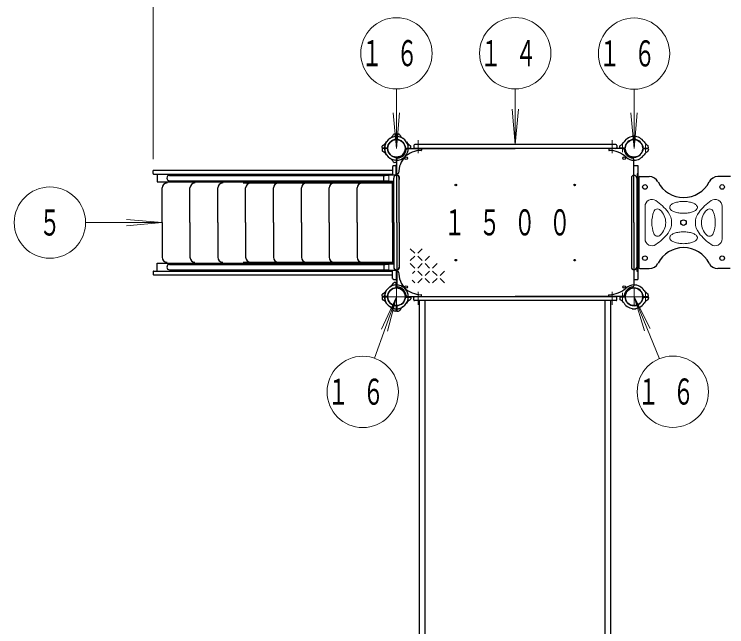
# Model space of a CAD drawing. Units: millimetres on the paper, scale 1:60. Extents: x -385 to 0, y -594 to 267.
# Drawn here: x -345.6 to -285.6, y 152.1 to 203.7 of the extents above; entities that cross this region are included whole.
import ezdxf
from ezdxf.enums import TextEntityAlignment as Align

# ---------------------------------------------------------------- set-up
doc = ezdxf.new("R2010")
doc.units = ezdxf.units.MM
doc.linetypes.add('USER1', pattern=[4.5, 2.5, -2])
doc.linetypes.add('USER2', pattern=[6, 3, -1, 1, -1])
doc.layers.add('LY_1', color=7, linetype='Continuous', lineweight=25)
doc.styles.add('ＭＳ ゴシック', font='')
doc.styles.get('ＭＳ ゴシック').set_extended_font_data('MS Gothic')

msp = doc.modelspace()

# ---------------------------------------------------------------- linework, layer by layer
at = {"layer": 'LY_1', "lineweight": 13}
for p, q in [((-333.88, 191.532), (-333.88, 249.942)), ((-313.393, 197.433), (-313.393, 192.432)), ((-303.393, 197.442), (-303.393, 192.749)), ((-293.393, 197.41), (-293.393, 192.432)), ((-303.393, 192.749), (-303.654, 195.737)), ((-303.393, 192.749), (-303.131, 195.737)), ((-313.393, 192.432), (-313.654, 195.42)), ((-313.393, 192.432), (-313.131, 195.42)), ((-293.393, 192.432), (-293.654, 195.42)), ((-293.393, 192.432), (-293.131, 195.42)), ((-292.465, 184.81), (-292.465, 187.554)), ((-285.987, 184.81), (-285.987, 187.554)), ((-339.563, 186.182), (-333.116, 186.182)), ((-333.116, 186.182), (-336.104, 186.443)), ((-333.116, 186.182), (-336.104, 185.92)), ((-312.224, 183.975), (-311.849, 183.6)), ((-311.224, 183.975), (-311.599, 183.6)), ((-311.849, 183.35), (-312.224, 182.975)), ((-311.599, 183.35), (-311.224, 182.975)), ((-310.599, 183.35), (-310.974, 182.975)), ((-312.224, 182.725), (-311.849, 182.35)), ((-311.224, 182.725), (-311.599, 182.35)), ((-310.974, 182.725), (-310.599, 182.35)), ((-309.974, 182.725), (-310.349, 182.35)), ((-311.849, 182.1), (-312.049, 181.901)), ((-311.599, 182.1), (-311.224, 181.725)), ((-310.599, 182.1), (-310.974, 181.725)), ((-310.349, 182.1), (-309.974, 181.725)), ((-309.349, 182.1), (-309.724, 181.725)), ((-312.072, 181.323), (-311.849, 181.1)), ((-311.224, 181.475), (-311.599, 181.1)), ((-310.974, 181.475), (-310.599, 181.1)), ((-309.974, 181.475), (-310.349, 181.1)), ((-309.724, 181.475), (-309.349, 181.1)), ((-315.228, 174.751), (-313.393, 179.932)), ((-313.393, 179.932), (-314.637, 177.202)), ((-313.393, 179.932), (-314.144, 177.027)), ((-293.393, 179.932), (-292.505, 177.066)), ((-293.393, 179.932), (-292.021, 177.264)), ((-291.261, 174.713), (-293.393, 179.932))]:
    msp.add_line(p, q, dxfattribs=at)
at = {"layer": 'LY_1'}
for p, q in [((-313.452, 193.639), (-313.583, 193.634)), ((-313.56, 193.418), (-313.56, 193.421)), ((-313.418, 193.213), (-313.418, 193.606)), ((-313.368, 193.213), (-313.368, 193.606)), ((-313.333, 193.639), (-313.212, 193.635)), ((-313.226, 193.418), (-313.226, 193.421)), ((-293.56, 193.418), (-293.56, 193.421)), ((-293.226, 193.418), (-293.226, 193.421)), ((-314.6, 192.491), (-314.595, 192.622)), ((-314.379, 192.599), (-314.382, 192.599)), ((-312.186, 192.491), (-312.19, 192.613)), ((-311.935, 192.665), (-311.935, 192.515)), ((-294.935, 192.749), (-311.851, 192.749)), ((-294.851, 192.665), (-294.851, 192.515)), ((-294.6, 192.491), (-294.596, 192.613)), ((-292.186, 192.491), (-292.19, 192.622)), ((-314.6, 192.372), (-314.596, 192.251)), ((-314.174, 192.457), (-314.567, 192.457)), ((-314.174, 192.407), (-314.567, 192.407)), ((-314.379, 192.265), (-314.382, 192.265)), ((-312.612, 192.457), (-312.219, 192.457)), ((-312.612, 192.407), (-303.393, 192.407)), ((-294.935, 192.432), (-311.851, 192.432)), ((-311.269, 192.372), (-311.273, 192.284)), ((-294.174, 192.407), (-303.393, 192.407)), ((-295.517, 192.372), (-295.512, 192.284)), ((-294.174, 192.457), (-294.567, 192.457)), ((-292.612, 192.457), (-292.219, 192.457)), ((-292.612, 192.407), (-292.219, 192.407)), ((-292.186, 192.372), (-292.19, 192.251)), ((-313.418, 191.651), (-313.418, 191.258)), ((-313.368, 186.182), (-313.368, 191.651)), ((-293.418, 186.182), (-293.418, 191.522)), ((-313.71, 190.89), (-313.71, 190.199)), ((-313.626, 190.974), (-313.476, 190.974)), ((-313.452, 191.225), (-313.574, 191.229)), ((-313.42, 190.157), (-313.42, 191.049)), ((-313.42, 191.049), (-313.366, 191.049)), ((-313.366, 190.157), (-313.366, 191.049)), ((-293.393, 190.974), (-293.076, 190.974)), ((-293.076, 190.974), (-293.076, 181.39)), ((-333.88, 190.315), (-333.88, 190.532)), ((-333.83, 190.582), (-313.76, 190.582)), ((-333.83, 190.265), (-313.71, 190.265)), ((-333.526, 190.265), (-333.526, 189.599)), ((-332.496, 190.159), (-314.353, 190.159)), ((-314.453, 190.199), (-313.42, 190.199)), ((-314.453, 189.665), (-314.453, 190.199)), ((-313.333, 190.308), (-313.245, 190.312)), ((-333.526, 189.599), (-313.71, 189.599)), ((-332.496, 189.705), (-314.353, 189.705)), ((-314.453, 189.665), (-313.62, 189.665)), ((-313.71, 186.182), (-313.71, 189.665)), ((-313.62, 186.182), (-313.62, 189.932)), ((-313.166, 186.182), (-313.166, 189.932)), ((-293.62, 189.932), (-293.62, 182.432)), ((-293.166, 189.932), (-293.166, 182.432)), ((-292.976, 189.974), (-292.976, 182.39)), ((-292.893, 190.057), (-292.117, 190.057)), ((-285.286, 190.057), (-286.336, 190.057)), ((-333.116, 186.182), (-333.116, 189.099)), ((-330.772, 186.182), (-330.772, 189.099)), ((-328.428, 186.182), (-328.428, 189.099)), ((-326.293, 189.515), (-313.71, 189.515)), ((-326.085, 186.182), (-326.085, 189.099)), ((-323.741, 186.182), (-323.741, 189.099)), ((-321.397, 186.182), (-321.397, 189.099)), ((-319.053, 186.182), (-319.053, 189.099)), ((-316.71, 186.182), (-316.71, 189.099)), ((-333.116, 186.182), (-333.116, 183.265)), ((-330.772, 186.182), (-330.772, 183.265)), ((-328.428, 186.182), (-328.428, 183.265)), ((-326.085, 186.182), (-326.085, 183.265)), ((-323.741, 186.182), (-323.741, 183.265)), ((-321.397, 186.182), (-321.397, 183.265)), ((-319.053, 186.182), (-319.053, 183.265)), ((-316.71, 186.182), (-316.71, 183.265)), ((-313.71, 186.182), (-313.71, 182.699)), ((-313.62, 186.182), (-313.62, 182.432)), ((-313.368, 186.182), (-313.368, 180.713)), ((-313.166, 186.182), (-313.166, 182.432)), ((-293.418, 186.182), (-293.418, 180.842)), ((-333.526, 182.765), (-313.71, 182.765)), ((-333.526, 182.099), (-333.526, 182.765)), ((-332.496, 182.659), (-314.353, 182.659)), ((-326.293, 182.849), (-313.71, 182.849)), ((-314.453, 182.699), (-314.453, 182.165)), ((-314.453, 182.699), (-313.62, 182.699)), ((-333.88, 182.049), (-333.88, 181.832)), ((-333.83, 182.099), (-313.71, 182.099)), ((-333.83, 181.782), (-313.76, 181.782)), ((-332.496, 182.205), (-314.353, 182.205)), ((-314.453, 182.165), (-313.42, 182.165)), ((-313.71, 181.474), (-313.71, 182.165)), ((-313.42, 182.207), (-313.42, 181.315)), ((-313.366, 182.207), (-313.366, 181.315)), ((-313.333, 182.056), (-313.245, 182.051)), ((-292.893, 182.307), (-292.117, 182.307)), ((-285.301, 182.307), (-286.336, 182.307)), ((-313.626, 181.39), (-313.476, 181.39)), ((-313.452, 181.139), (-313.574, 181.135)), ((-313.42, 181.315), (-313.366, 181.315)), ((-293.393, 181.39), (-293.076, 181.39)), ((-313.418, 180.713), (-313.418, 181.106)), ((-314.6, 179.991), (-314.596, 180.113)), ((-314.174, 179.957), (-314.567, 179.957)), ((-314.379, 180.099), (-314.382, 180.099)), ((-312.612, 179.957), (-303.393, 179.957)), ((-294.901, 179.932), (-311.885, 179.932)), ((-311.269, 179.992), (-311.273, 180.079)), ((-294.174, 179.957), (-303.393, 179.957)), ((-295.517, 179.992), (-295.512, 180.079)), ((-292.612, 179.957), (-292.219, 179.957)), ((-292.186, 179.991), (-292.19, 180.113)), ((-314.6, 179.872), (-314.595, 179.741)), ((-314.174, 179.907), (-314.567, 179.907)), ((-314.379, 179.765), (-314.382, 179.765)), ((-312.612, 179.907), (-312.219, 179.907)), ((-312.186, 179.872), (-312.19, 179.751)), ((-311.935, 179.665), (-311.935, 179.882)), ((-294.901, 179.615), (-311.885, 179.615)), ((-311.443, 113.387), (-311.443, 179.615)), ((-310.976, 113.387), (-310.976, 179.615)), ((-295.81, 113.387), (-295.81, 179.615)), ((-295.343, 113.387), (-295.343, 179.615)), ((-294.851, 179.665), (-294.851, 179.882)), ((-294.6, 179.872), (-294.596, 179.751)), ((-294.174, 179.907), (-294.567, 179.907)), ((-292.612, 179.907), (-292.219, 179.907)), ((-292.186, 179.872), (-292.19, 179.741)), ((-313.452, 178.725), (-313.583, 178.729)), ((-313.56, 178.946), (-313.56, 178.943)), ((-313.418, 179.151), (-313.418, 178.758)), ((-313.368, 179.151), (-313.368, 178.758)), ((-313.333, 178.725), (-313.212, 178.729)), ((-313.226, 178.946), (-313.226, 178.943)), ((-293.56, 178.946), (-293.56, 178.943)), ((-293.226, 178.946), (-293.226, 178.943))]:
    msp.add_line(p, q, dxfattribs=at)
at = {"layer": 'LY_1', "linetype": 'USER2', "lineweight": 13}
for p, q in [((-314.351, 192.764), (-314.351, 192.1)), ((-312.435, 192.764), (-312.435, 192.1)), ((-311.56, 192.026), (-311.56, 193.111)), ((-295.226, 192.026), (-295.226, 193.111)), ((-294.351, 192.764), (-294.351, 192.1)), ((-292.435, 192.764), (-292.435, 192.1)), ((-313.393, 180.682), (-313.393, 179.182)), ((-293.393, 180.682), (-293.393, 179.182)), ((-314.351, 179.6), (-314.351, 180.264)), ((-314.143, 179.932), (-312.643, 179.932)), ((-312.435, 179.6), (-312.435, 180.264)), ((-311.56, 180.338), (-311.56, 179.252)), ((-295.226, 180.338), (-295.226, 179.252)), ((-294.351, 179.6), (-294.351, 180.264)), ((-292.643, 179.932), (-294.143, 179.932)), ((-292.435, 179.6), (-292.435, 180.264))]:
    msp.add_line(p, q, dxfattribs=at)
at = {"layer": 'LY_1', "linetype": 'USER1', "lineweight": 13}
for p, q in [((-314.453, 190.159), (-314.03, 190.159)), ((-314.03, 189.705), (-314.03, 190.159)), ((-314.453, 189.705), (-314.03, 189.705)), ((-293.076, 188.265), (-293.076, 184.099)), ((-314.453, 182.659), (-314.03, 182.659)), ((-314.03, 182.659), (-314.03, 182.205)), ((-314.453, 182.205), (-314.03, 182.205))]:
    msp.add_line(p, q, dxfattribs=at)
at = {"layer": 'LY_1'}
for points in [[(-293.076, 190.299), (-293.13, 190.299), (-293.13, 189.565), (-293.076, 189.565)], [(-293.076, 182.065), (-293.13, 182.065), (-293.13, 182.799), (-293.076, 182.799)]]:
    msp.add_lwpolyline(points, close=True, dxfattribs=at)
at = {"layer": 'LY_1', "lineweight": 13}
for points in [[(-290.393, 187.46), (-290.388, 187.416), (-290.375, 187.373), (-290.353, 187.33), (-290.323, 187.289), (-290.284, 187.248), (-290.237, 187.21), (-290.182, 187.173), (-290.12, 187.138), (-290.051, 187.106), (-289.976, 187.077), (-289.895, 187.05), (-289.81, 187.027), (-289.719, 187.007), (-289.625, 186.99), (-289.528, 186.977), (-289.429, 186.967), (-289.328, 186.962), (-289.226, 186.96), (-289.125, 186.962), (-289.024, 186.967), (-288.924, 186.977), (-288.827, 186.99), (-288.733, 187.007), (-288.643, 187.027), (-288.557, 187.05), (-288.476, 187.077), (-288.401, 187.106), (-288.332, 187.138), (-288.271, 187.173), (-288.216, 187.21), (-288.169, 187.248), (-288.13, 187.289), (-288.099, 187.33), (-288.077, 187.373), (-288.064, 187.416), (-288.06, 187.46), (-288.064, 187.503), (-288.077, 187.547), (-288.099, 187.589), (-288.13, 187.631), (-288.169, 187.671), (-288.216, 187.71), (-288.271, 187.746), (-288.332, 187.781), (-288.401, 187.813), (-288.476, 187.843), (-288.557, 187.869), (-288.643, 187.893), (-288.733, 187.913), (-288.827, 187.93), (-288.924, 187.943), (-289.024, 187.952), (-289.125, 187.958), (-289.226, 187.96), (-289.328, 187.958), (-289.429, 187.952), (-289.528, 187.943), (-289.625, 187.93), (-289.719, 187.913), (-289.81, 187.893), (-289.895, 187.869), (-289.976, 187.843), (-290.051, 187.813), (-290.12, 187.781), (-290.182, 187.746), (-290.237, 187.71), (-290.284, 187.671), (-290.323, 187.631), (-290.353, 187.589), (-290.375, 187.547), (-290.388, 187.503)], [(-290.393, 184.904), (-290.388, 184.86), (-290.375, 184.817), (-290.353, 184.775), (-290.323, 184.733), (-290.284, 184.693), (-290.237, 184.654), (-290.182, 184.617), (-290.12, 184.583), (-290.051, 184.55), (-289.976, 184.521), (-289.895, 184.494), (-289.81, 184.471), (-289.719, 184.451), (-289.625, 184.434), (-289.528, 184.421), (-289.429, 184.412), (-289.328, 184.406), (-289.226, 184.404), (-289.125, 184.406), (-289.024, 184.412), (-288.924, 184.421), (-288.827, 184.434), (-288.733, 184.451), (-288.643, 184.471), (-288.557, 184.494), (-288.476, 184.521), (-288.401, 184.55), (-288.332, 184.583), (-288.271, 184.617), (-288.216, 184.654), (-288.169, 184.693), (-288.13, 184.733), (-288.099, 184.775), (-288.077, 184.817), (-288.064, 184.86), (-288.06, 184.904), (-288.064, 184.948), (-288.077, 184.991), (-288.099, 185.033), (-288.13, 185.075), (-288.169, 185.115), (-288.216, 185.154), (-288.271, 185.191), (-288.332, 185.225), (-288.401, 185.258), (-288.476, 185.287), (-288.557, 185.314), (-288.643, 185.337), (-288.733, 185.357), (-288.827, 185.374), (-288.924, 185.387), (-289.024, 185.396), (-289.125, 185.402), (-289.226, 185.404), (-289.328, 185.402), (-289.429, 185.396), (-289.528, 185.387), (-289.625, 185.374), (-289.719, 185.357), (-289.81, 185.337), (-289.895, 185.314), (-289.976, 185.287), (-290.051, 185.258), (-290.12, 185.225), (-290.182, 185.191), (-290.237, 185.154), (-290.284, 185.115), (-290.323, 185.075), (-290.353, 185.033), (-290.375, 184.991), (-290.388, 184.948)]]:
    msp.add_lwpolyline(points, close=True, dxfattribs=at)
for centre in [(-313.393, 200.433), (-303.393, 200.442), (-293.393, 200.41), (-342.563, 186.182), (-316.229, 171.923), (-290.127, 171.936)]:
    msp.add_circle(centre, 3, dxfattribs=at)
at = {"layer": 'LY_1'}
for centre, radius in [((-313.393, 192.432), 0.743), ((-293.393, 192.432), 0.743), ((-312.568, 191.607), 0.108), ((-294.218, 191.607), 0.108), ((-308.393, 189.349), 0.0625), ((-298.393, 189.349), 0.0625), ((-292.476, 189.182), 0.192), ((-285.976, 189.182), 0.192), ((-289.226, 186.182), 0.233), ((-308.393, 183.015), 0.0625), ((-298.393, 183.015), 0.0625), ((-292.476, 183.182), 0.192), ((-285.976, 183.182), 0.192), ((-313.393, 179.932), 0.743), ((-312.568, 180.757), 0.108), ((-294.218, 180.757), 0.108), ((-293.393, 179.932), 0.743)]:
    msp.add_circle(centre, radius, dxfattribs=at)
for centre, radius, start, end in [((-313.393, 192.432), 1, 90, 180), ((-313.393, 192.432), 0.75, 90, 180), ((-314.384, 193.974), 0.833, 302.72719, 332.54116), ((-313.571, 193.551), 0.0833, 92, 152.54116), ((-313.543, 193.421), 0.0167, 98.62693, 180), ((-313.393, 192.432), 1.017, 90, 98.62693), ((-313.451, 193.606), 0.0333, 0, 92), ((-313.451, 193.213), 0.0333, 274.27066, 0), ((-313.393, 192.432), 1.017, 81.37307, 90), ((-313.393, 192.432), 1, 0, 90), ((-313.393, 192.432), 0.75, 0, 90), ((-313.335, 193.606), 0.0333, 88, 180), ((-313.335, 193.213), 0.0333, 180, 265.72934), ((-313.243, 193.421), 0.0167, 0, 81.37307), ((-313.215, 193.551), 0.0833, 27.45884, 88), ((-312.402, 193.974), 0.833, 207.45884, 237.27281), ((-293.393, 192.432), 1, 90, 147.27281), ((-293.393, 192.432), 0.75, 90, 175.72934), ((-293.543, 193.421), 0.0167, 98.62693, 180), ((-293.393, 192.432), 1.017, 90, 98.62693), ((-293.393, 192.432), 1.017, 81.37307, 90), ((-293.393, 192.432), 1, 32.7272, 90), ((-293.393, 192.432), 0.75, 4.27066, 90), ((-293.243, 193.421), 0.0167, 0, 81.37307), ((-314.512, 192.61), 0.0833, 117.45884, 178), ((-314.935, 193.423), 0.833, 297.45884, 327.27281), ((-313.393, 192.432), 1.017, 171.37307, 180), ((-314.382, 192.582), 0.0167, 90, 171.37307), ((-311.851, 193.423), 0.833, 212.72719, 242.54116), ((-312.273, 192.61), 0.0833, 2, 62.54116), ((-311.851, 192.665), 0.0833, 90, 180), ((-294.935, 192.665), 0.0833, 0, 90), ((-294.512, 192.61), 0.0833, 117.45884, 178), ((-294.935, 193.423), 0.833, 297.45884, 327.27281), ((-291.851, 193.423), 0.833, 212.72719, 242.54116), ((-292.273, 192.61), 0.0833, 2, 62.54116), ((-314.567, 192.49), 0.0333, 178, 270), ((-314.567, 192.374), 0.0333, 90, 182), ((-314.512, 192.254), 0.0833, 182, 242.54116), ((-314.935, 191.441), 0.833, 32.7272, 62.54116), ((-313.393, 192.432), 1.017, 180, 188.62693), ((-314.382, 192.282), 0.0167, 188.62693, 270), ((-313.393, 192.432), 1, 180, 270), ((-314.174, 192.49), 0.0333, 270, 355.72934), ((-314.174, 192.374), 0.0333, 4.27066, 90), ((-313.393, 192.432), 0.75, 180, 270), ((-313.393, 192.432), 0.75, 270, 0), ((-313.393, 192.432), 0.833, 276.78718, 353.21282), ((-311.265, 190.087), 2.167, 91.08415, 132.21724), ((-313.393, 192.432), 1, 317.78276, 0), ((-312.612, 192.49), 0.0333, 184.27066, 270), ((-312.612, 192.374), 0.0333, 90, 175.72934), ((-312.483, 192.324), 0.0833, 90, 173.21282), ((-312.219, 192.49), 0.0333, 270, 2), ((-311.851, 192.515), 0.0833, 180, 270), ((-311.307, 192.286), 0.0333, 271.08415, 357), ((-311.302, 192.374), 0.0333, 357, 90), ((-295.484, 192.374), 0.0333, 90, 183), ((-295.479, 192.286), 0.0333, 183, 268.91585), ((-295.521, 190.087), 2.167, 47.78276, 88.91585), ((-294.935, 192.515), 0.0833, 270, 0), ((-294.567, 192.49), 0.0333, 178, 270), ((-294.303, 192.324), 0.0833, 6.78718, 90), ((-293.393, 192.432), 0.833, 186.78718, 263.21282), ((-294.174, 192.49), 0.0333, 270, 355.72934), ((-294.174, 192.374), 0.0333, 4.27066, 90), ((-293.393, 192.432), 0.75, 184.27066, 270), ((-293.393, 192.432), 0.75, 270, 355.72934), ((-292.612, 192.49), 0.0333, 184.27066, 270), ((-292.612, 192.374), 0.0333, 90, 175.72934), ((-291.851, 191.441), 0.833, 117.45884, 147.27281), ((-292.273, 192.254), 0.0833, 297.45884, 358), ((-292.219, 192.49), 0.0333, 270, 2), ((-292.219, 192.374), 0.0333, 358, 90), ((-314.384, 190.89), 0.833, 27.45884, 57.2728), ((-313.451, 191.651), 0.0333, 0, 85.72934), ((-313.393, 192.432), 1, 270, 312.21724), ((-313.335, 191.651), 0.0333, 94.27066, 180), ((-313.285, 191.522), 0.0833, 96.78718, 180), ((-311.048, 190.304), 2.167, 137.78276, 178.91585), ((-293.393, 192.432), 1, 227.78276, 270), ((-293.501, 191.522), 0.0833, 0, 83.21282), ((-293.393, 192.432), 1, 270, 327.27281), ((-313.626, 190.89), 0.0833, 90, 180), ((-313.571, 191.312), 0.0833, 207.45884, 268), ((-313.476, 190.89), 0.0833, 47.15636, 90), ((-313.451, 191.258), 0.0333, 268, 0), ((-333.83, 190.532), 0.05, 90, 180), ((-333.83, 190.315), 0.05, 180, 270), ((-332.496, 189.932), 0.227, 90, 270), ((-313.393, 189.932), 0.227, 0, 180), ((-313.335, 190.341), 0.0333, 180, 273), ((-313.393, 189.932), 0.267, 328.21167, 84.26083), ((-313.247, 190.346), 0.0333, 273, 358.91585), ((-293.393, 189.932), 0.227, 0, 180), ((-292.893, 189.974), 0.0833, 90, 180), ((-292.117, 189.224), 0.833, 27.21172, 90), ((-289.226, 190.71), 2.417, 207.21172, 332.78828), ((-286.336, 189.224), 0.833, 90, 152.78828), ((-332.699, 189.099), 0.417, 90, 180), ((-330.355, 189.099), 0.417, 90, 180), ((-328.012, 189.099), 0.417, 90, 180), ((-325.668, 189.099), 0.417, 90, 180), ((-323.324, 189.099), 0.417, 90, 180), ((-320.98, 189.099), 0.417, 90, 180), ((-318.637, 189.099), 0.417, 90, 180), ((-316.293, 189.099), 0.417, 90, 180), ((-289.226, 181.654), 2.417, 27.21172, 152.78828), ((-332.699, 183.265), 0.417, 180, 270), ((-330.355, 183.265), 0.417, 180, 270), ((-328.012, 183.265), 0.417, 180, 270), ((-325.668, 183.265), 0.417, 180, 270), ((-323.324, 183.265), 0.417, 180, 270), ((-320.98, 183.265), 0.417, 180, 270), ((-318.637, 183.265), 0.417, 180, 270), ((-316.293, 183.265), 0.417, 180, 270), ((-332.496, 182.432), 0.227, 90, 270), ((-313.393, 182.432), 0.227, 180, 0), ((-313.393, 182.432), 0.267, 275.73917, 31.78833), ((-293.393, 182.432), 0.227, 180, 0), ((-292.893, 182.39), 0.0833, 180, 270), ((-292.117, 183.14), 0.833, 270, 332.78828), ((-286.336, 183.14), 0.833, 207.21172, 270), ((-333.83, 182.049), 0.05, 90, 180), ((-333.83, 181.832), 0.05, 180, 270), ((-313.335, 182.023), 0.0333, 87, 180), ((-313.247, 182.018), 0.0333, 1.08415, 87), ((-311.048, 182.06), 2.167, 181.08415, 222.21724), ((-313.626, 181.474), 0.0833, 180, 270), ((-313.571, 181.051), 0.0833, 92, 152.54116), ((-313.476, 181.474), 0.0833, 270, 312.84364), ((-313.451, 181.106), 0.0333, 0, 92), ((-313.393, 179.932), 1, 90, 180), ((-313.393, 179.932), 0.75, 90, 180), ((-314.384, 181.474), 0.833, 302.72719, 332.54116), ((-313.451, 180.713), 0.0333, 274.27066, 0), ((-313.393, 179.932), 1, 47.78276, 90), ((-313.393, 179.932), 0.75, 0, 90), ((-313.285, 180.842), 0.0833, 180, 263.21282), ((-313.335, 180.713), 0.0333, 180, 265.72934), ((-313.393, 179.932), 0.833, 6.78718, 83.21282), ((-311.265, 182.277), 2.167, 227.78276, 268.91585), ((-313.393, 179.932), 1, 0, 42.21724), ((-295.521, 182.277), 2.167, 271.08415, 312.21724), ((-293.393, 179.932), 0.833, 96.78718, 173.21282), ((-293.393, 179.932), 0.75, 90, 175.72934), ((-293.393, 179.932), 1, 90, 132.21724), ((-293.501, 180.842), 0.0833, 276.78718, 0), ((-293.393, 179.932), 1, 32.7272, 90), ((-293.393, 179.932), 0.75, 4.27066, 90), ((-314.567, 179.99), 0.0333, 178, 270), ((-314.512, 180.11), 0.0833, 117.45884, 178), ((-314.935, 180.923), 0.833, 297.45884, 327.27281), ((-313.393, 179.932), 1.017, 171.37307, 180), ((-313.393, 179.932), 1.017, 180, 188.62693), ((-314.382, 180.082), 0.0167, 90, 171.37307), ((-313.393, 179.932), 1, 180, 270), ((-314.174, 179.99), 0.0333, 270, 355.72934), ((-313.393, 179.932), 0.75, 180, 270), ((-313.393, 179.932), 1, 270, 0), ((-313.393, 179.932), 0.75, 270, 0), ((-312.612, 179.99), 0.0333, 184.27066, 270), ((-312.483, 180.04), 0.0833, 186.78718, 270), ((-311.885, 179.882), 0.05, 90, 180), ((-311.307, 180.078), 0.0333, 3, 88.91585), ((-311.302, 179.99), 0.0333, 270, 3), ((-295.484, 179.99), 0.0333, 177, 270), ((-295.479, 180.078), 0.0333, 91.08415, 177), ((-294.901, 179.882), 0.05, 0, 90), ((-294.303, 180.04), 0.0833, 270, 353.21282), ((-294.174, 179.99), 0.0333, 270, 355.72934), ((-292.612, 179.99), 0.0333, 184.27066, 270), ((-291.851, 180.923), 0.833, 212.72719, 242.54116), ((-292.273, 180.11), 0.0833, 2, 62.54116), ((-292.219, 179.99), 0.0333, 270, 2), ((-314.567, 179.874), 0.0333, 90, 182), ((-314.512, 179.754), 0.0833, 182, 242.54116), ((-314.935, 178.941), 0.833, 32.7272, 62.54116), ((-314.382, 179.782), 0.0167, 188.62693, 270), ((-314.174, 179.874), 0.0333, 4.27066, 90), ((-312.612, 179.874), 0.0333, 90, 175.72934), ((-311.851, 178.941), 0.833, 117.45884, 147.27281), ((-312.273, 179.754), 0.0833, 297.45884, 358), ((-312.219, 179.874), 0.0333, 358, 90), ((-311.885, 179.665), 0.05, 180, 270), ((-294.901, 179.665), 0.05, 270, 0), ((-294.567, 179.874), 0.0333, 90, 182), ((-294.512, 179.754), 0.0833, 182, 242.54116), ((-294.935, 178.941), 0.833, 32.7272, 62.54116), ((-293.393, 179.932), 1, 212.72719, 270), ((-294.174, 179.874), 0.0333, 4.27066, 90), ((-293.393, 179.932), 0.75, 184.27066, 270), ((-293.393, 179.932), 0.75, 270, 355.72934), ((-293.393, 179.932), 1, 270, 327.27281), ((-292.612, 179.874), 0.0333, 90, 175.72934), ((-291.851, 178.941), 0.833, 117.45884, 147.27281), ((-292.273, 179.754), 0.0833, 297.45884, 358), ((-292.219, 179.874), 0.0333, 358, 90), ((-314.384, 178.39), 0.833, 27.45884, 57.2728), ((-313.571, 178.812), 0.0833, 207.45884, 268), ((-313.543, 178.943), 0.0167, 180, 261.37307), ((-313.393, 179.932), 1.017, 261.37307, 270), ((-313.451, 178.758), 0.0333, 268, 0), ((-313.451, 179.151), 0.0333, 0, 85.72934), ((-313.393, 179.932), 1.017, 270, 278.62693), ((-313.335, 179.151), 0.0333, 94.27066, 180), ((-313.335, 178.758), 0.0333, 180, 272), ((-313.243, 178.943), 0.0167, 278.62693, 0), ((-313.215, 178.812), 0.0833, 272, 332.54116), ((-312.402, 178.39), 0.833, 122.72719, 152.54116), ((-293.543, 178.943), 0.0167, 180, 261.37307), ((-293.393, 179.932), 1.017, 261.37307, 270), ((-293.393, 179.932), 1.017, 270, 278.62693), ((-293.243, 178.943), 0.0167, 278.62693, 0)]:
    msp.add_arc(centre, radius, start, end, dxfattribs=at)
at = {"layer": 'LY_1', "lineweight": 13}
for centre, radius, start, end in [((-291.882, 187.554), 0.583, 55.1553, 180), ((-294.215, 184.203), 4.667, 37.83456, 55.1553), ((-284.238, 184.203), 4.667, 124.8447, 142.16544), ((-286.571, 187.554), 0.583, 0, 124.8447), ((-291.413, 186.993), 0.333, 47.08176, 159.47053), ((-292.167, 186.182), 1.44, 312.91823, 47.08177), ((-286.286, 186.182), 1.44, 132.91824, 227.08176), ((-287.04, 186.993), 0.333, 20.52947, 132.91824), ((-289.248, 186.182), 2.645, 159.47053, 200.52947), ((-291.667, 186.182), 1.44, 322.16544, 37.83456), ((-286.786, 186.182), 1.44, 142.16544, 217.83456), ((-289.205, 186.182), 2.645, 339.47053, 20.52947), ((-291.882, 184.81), 0.583, 180, 304.8447), ((-291.413, 185.371), 0.333, 200.52947, 312.91823), ((-294.215, 188.161), 4.667, 304.8447, 322.16544), ((-284.238, 188.161), 4.667, 217.83456, 235.1553), ((-287.04, 185.371), 0.333, 227.08176, 339.47053), ((-286.571, 184.81), 0.583, 235.1553, 0)]:
    msp.add_arc(centre, radius, start, end, dxfattribs=at)

# ---------------------------------------------------------------- texts
at = {"layer": 'LY_1', "style": 'ＭＳ ゴシック', "width": 0.6}
msp.add_text('５', height=2.199, dxfattribs=at).set_placement((-342.563, 186.182), align=Align.MIDDLE_CENTER)
at = {"layer": 'LY_1', "char_height": 2.199, "style": 'ＭＳ ゴシック'}
for s, insert, attachment_point in [('\\T1.64;\\W0.6;１６', (-313.393, 200.433), 5), ('\\T1.64;\\W0.6;１４', (-303.393, 200.442), 5), ('\\T1.64;\\W0.6;１６', (-293.393, 200.41), 5), ('\\T1.64;\\W0.6;１５００', (-309.393, 186.182), 4), ('\\T1.64;\\W0.6;１６', (-316.229, 171.923), 5), ('\\T1.64;\\W0.6;１６', (-290.127, 171.936), 5)]:
    msp.add_mtext(s, dxfattribs=dict(at, insert=insert, attachment_point=attachment_point))

doc.saveas('drawing.dxf')
